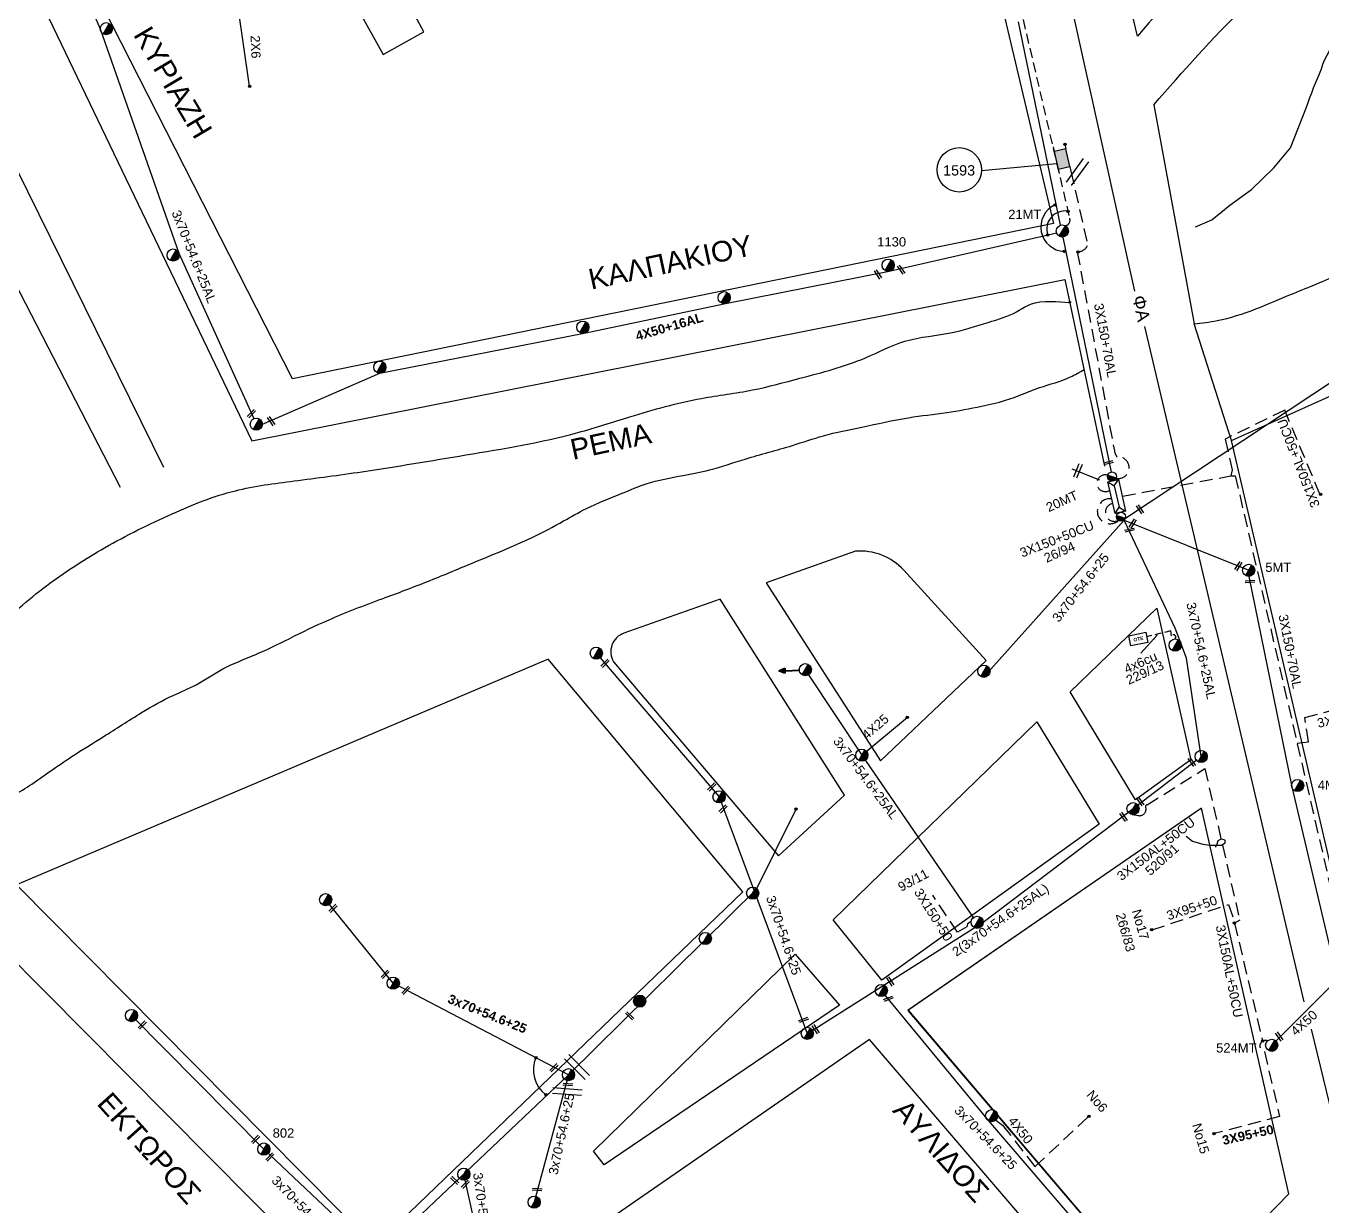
# Model space of a CAD drawing. Header units: millimetres. Extents: x -2449 to 2989, y 8 to 1056.
# Drawn here: x 201.5 to 452.8, y 583 to 811.9 of the extents above; entities that cross this region are included whole.
import ezdxf

# ---------------------------------------------------------------- set-up
doc = ezdxf.new("R2010")
doc.units = ezdxf.units.MM
doc.linetypes.add('DASHED', pattern=[19.05, 12.7, -6.35])
for name, color, linetype in [('Link Box 4 Διευθύνσεων', 7, 'Continuous'), ('Pillar OTE', 7, 'Continuous'), ('Άγνωστα', 7, 'Continuous'), ('Γυμνά εναέρια ΧΤ και ΦΟΠ (3Φ)   4x50+16AL', 7, 'Continuous'), ('Επίτονοι', 7, 'Continuous'), ('Επιγραφές - Σχήματα', 7, 'Continuous'), ('Καλώδια ΧΤ   3x150+70AL', 7, 'DASHED'), ('Καλώδια ΧΤ   3x150+70AL @ 1', 7, 'DASHED'), ('Καλώδια ΧΤ   3x150AL+50CU', 7, 'DASHED'), ('Καλώδια ΧΤ   3x150AL+50XLPE', 7, 'DASHED'), ('Μηχανική τομή', 7, 'Continuous'), ('Στύλος Ξύλινος', 7, 'Continuous'), ('Στύλος Ξύλινος @ 1', 7, 'Continuous'), ('Στύλος ΦΜ', 7, 'Continuous'), ('Στύλος ΦΜ @ 1', 7, 'Continuous'), ('Συνδέσεις', 7, 'Continuous'), ('Συνεστραμμένα ΧΤ   3x70+54.6+25 AL', 7, 'SYN_LINE'), ('Τομή', 7, 'Continuous'), ('Υποσταθμός εναέριος 2 στύλων', 7, 'Continuous'), ('Υποσταθμός πόλεως', 7, 'Continuous'), ('Υπόβαθρο ΔΕΗ', 7, 'Continuous')]:
    doc.layers.add(name, color=color, linetype=linetype)
doc.styles.add('arial', font='arial.ttf')
doc.styles.get("Standard").update_dxf_attribs({"font": 'arial.ttf'})
doc.linetypes.add('SYN_LINE', pattern='A,0.5,-0.0001,["/\\/\\/\\/",Standard,S=0.1,R=0,X=0,Y=-0.05],-0.25', length=0.7501)
doc.dimstyles.new('ISO-25', dxfattribs={"dimtxt": 2.5, "dimasz": 2.5, "dimexe": 1.25, "dimexo": 0.625, "dimtad": 1, "dimtxsty": 'Standard', "dimcen": 2.5, "dimadec": 0, "dimazin": 0, "dimtfac": 1, "dimtmove": 0, "dimatfit": 3, "dimfxl": 1, "dimarcsym": 0})

# ---------------------------------------------------------------- blocks, each defined once
blk = doc.blocks.new('ΥΠΑΡΧΩΝ ΤΣΙΜΕΝΤΕΝΙΟΣ ΣΤΥΛΟΣ')
at = {"layer": 'Στύλος ΦΜ'}
blk.add_hatch(color=7, dxfattribs=at).paths.add_polyline_path([(-1.29, -2.28, 0.574793), (2.62, 0, 0.268822), (1.3, 2.27)])
at = {"layer": 'Στύλος ΦΜ', "color": 7}
blk.add_line((-1.29, -2.28), (1.3, 2.27), dxfattribs=at)
blk.add_circle((0, 0), 2.62, dxfattribs=at)
at = {"layer": 'Στύλος ΦΜ', "flags": 4}
for tag, p in [('ΑΡΙΘΜΟΣ', (-4.68, 8.05)), ('ΤΥΠΟΣ', (-4.91, 3.03))]:
    blk.add_attdef(tag, p, '', height=4, dxfattribs=at)
blk = doc.blocks.new('ΥΠΑΡΧΩΝ ΞΥΛΙΝΟΣ ΣΤΥΛΟΣ')
at = {"layer": 'Στύλος Ξύλινος'}
h = blk.add_hatch(color=7, dxfattribs=at)
h.paths.add_polyline_path([(-2.62, 0, 0.270008), (-1.29, -2.28), (1.3, 2.27, 0.576266)])
h.paths.add_polyline_path([(-1.29, -2.28, 0.574793), (2.62, 0, 0.268822), (1.3, 2.27)])
at = {"layer": 'Στύλος Ξύλινος', "color": 7}
blk.add_line((-1.29, -2.28), (1.3, 2.27), dxfattribs=at)
blk.add_circle((0, 0), 2.62, dxfattribs=at)
at = {"layer": 'Στύλος Ξύλινος', "flags": 4}
for tag, p in [('ΑΡΙΘΜΟΣ', (-4.91, 8.6)), ('ΤΥΠΟΣ', (-4.85, 3.39))]:
    blk.add_attdef(tag, p, '', height=4, dxfattribs=at)
blk = doc.blocks.new('ΜΗΧΑΝΙΚΗ ΤΟΜΗ')
at = {"layer": 'Μηχανική τομή', "ltscale": 40}
for p, q in [((-1.89, 0.78), (1.89, 0.78)), ((1.89, 0), (-1.89, 0))]:
    blk.add_line(p, q, dxfattribs=at)
blk = doc.blocks.new('ΥΠΟΣΤΑΘΜΟΣ ΕΝΑΕΡΙΟΣ ΕΠΙ 2 ΣΤΥΛΩΝ')
at = {"layer": 'Υποσταθμός εναέριος 2 στύλων', "linetype": 'Continuous'}
for points in [[(-11.97, -2.11, 0.574793), (-8.45, -0.07, 0.268822), (-9.64, 1.98)], [(9.68, -2.15, 0.574793), (13.19, -0.1, 0.268822), (12.01, 1.95)]]:
    blk.add_hatch(color=256, dxfattribs=at).paths.add_polyline_path(points)
for p, q in [((-11.97, -2.11), (-9.64, 1.98)), ((9.68, -2.15), (12.01, 1.95))]:
    blk.add_line(p, q, dxfattribs=at)
for centre in [(-10.81, -0.07), (10.84, -0.1)]:
    blk.add_circle(centre, 2.36, dxfattribs=at)
at = {"layer": 'Υποσταθμός πόλεως', "linetype": 'Continuous', "ltscale": 40}
blk.add_lwpolyline([(-8.57, 2.82), (8.57, 2.82), (8.57, -2.82), (-8.57, -2.82)], close=True, dxfattribs=at)
for points in [[(-5.75, 0), (-8.57, 2.82)], [(-8.57, -2.82), (-5.75, 0)], [(-5.75, 0), (5.75, 0)], [(5.75, 0), (8.57, 2.82)], [(8.57, -2.82), (5.75, 0)]]:
    blk.add_lwpolyline(points, dxfattribs=at)
at = {"layer": 'Υποσταθμός εναέριος 2 στύλων', "ltscale": 40, "flags": 1}
for tag, p in [('ΜΕΤΑΣΧΗΜΑΤΙΣΜΟΣ', (14.09, 2.51)), ('ΙΣΧΥΣ', (14.07, -0.28)), ('ΑΡΙΘΜΟΣ', (14.19, -3))]:
    blk.add_attdef(tag, p, '', height=1.8, dxfattribs=at)
blk = doc.blocks.new('_ΣΥΝΔΕΣΗ')
at = {"layer": 'Συνδέσεις', "linetype": 'SYN_LINE', "ltscale": 40}
blk.add_hatch(color=256, dxfattribs=at).paths.add_polyline_path([(0.5, -0.01, 1), (-0.5, -0.01, 1)])
at = {"layer": 'Συνδέσεις'}
blk.add_circle((0, -0.01), 0.5, dxfattribs=at)
blk = doc.blocks.new('ΤΟΜΗ')
at = {"layer": 'Τομή', "ltscale": 40}
for p, q in [((-5.68, 0), (5.68, 0)), ((5.68, -2.33), (-5.68, -2.33))]:
    blk.add_line(p, q, dxfattribs=at)
blk = doc.blocks.new('ΕΠΙΤΟΝΟΣ')
at = {"layer": 'Επίτονοι', "lineweight": 40, "ltscale": 40}
blk.add_hatch(color=256, dxfattribs=at).paths.add_polyline_path([(-1.13, 6.47), (0, 9.1), (1.13, 6.47)])
for p, q in [((-1.13, 6.47), (0, 9.1)), ((1.13, 6.47), (-1.13, 6.47)), ((-1.13, 6.47), (0, 6.47)), ((0, 9.1), (1.13, 6.47)), ((0, 6.47), (0, 0))]:
    blk.add_line(p, q, dxfattribs=at)
blk = doc.blocks.new('LINK BOX 4 ΑΝΑΧΩΡΗΣΕΩΝ')
at = {"layer": 'Link Box 4 Διευθύνσεων', "ltscale": 40}
blk.add_hatch(color=256, dxfattribs=at).paths.add_polyline_path([(-3.54, 0), (-3.54, -4.67), (3.54, -4.67), (3.54, 0)])
for p, q in [((-3.54, 0), (-5.33, 0)), ((5.33, 0), (3.54, 0)), ((-3.54, -4.67), (-5.33, -4.67)), ((5.33, -4.67), (3.54, -4.67))]:
    blk.add_line(p, q, dxfattribs=at)
blk.add_lwpolyline([(-3.54, -4.67), (-3.54, 0), (3.54, 0), (3.54, -4.67)], close=True, dxfattribs=at)
blk = doc.blocks.new('PILLAR ΟΤΕ')
at = {"layer": 'Pillar OTE', "ltscale": 40}
blk.add_lwpolyline([(-3.31, 2.02), (3.39, 2.02), (3.39, -1.99), (-3.31, -1.99)], close=True, dxfattribs=at)
at = {"layer": 'Pillar OTE', "insert": (-1.81, 0.71), "char_height": 1.3575, "width": 109.961, "attachment_point": 1}
blk.add_mtext('{\\fArial|b1|i0|c161|p34;OTE}', dxfattribs=at)

msp = doc.modelspace()

# ---------------------------------------------------------------- linework, layer by layer
at = {"layer": 'Άγνωστα', "color": 7, "linetype": 'SYN_LINE', "ltscale": 0.15}
msp.add_line((386.77, 783.8), (401.36, 785.19), dxfattribs=at)
at = {"layer": 'Άγνωστα', "color": 27, "linetype": 'DASHED', "ltscale": 0.2}
msp.add_lwpolyline([(411.64, 721.79, -1.556876), (411.24, 724.72)], format="xyb", dxfattribs=at)
at = {"layer": 'Άγνωστα', "color": 2, "linetype": 'DASHED', "ltscale": 0.2}
msp.add_lwpolyline([(413.33, 715.96, -1.608128), (412.03, 720.12)], format="xyb", dxfattribs=at)
at = {"layer": 'Άγνωστα', "color": 1, "linetype": 'DASHED', "ltscale": 0.2}
msp.add_lwpolyline([(413.33, 715.96, -1.16477), (412.23, 719.23)], format="xyb", dxfattribs=at)
at = {"layer": 'Άγνωστα', "color": 6, "linetype": 'DASHED', "ltscale": 0.2}
msp.add_lwpolyline([(447.97, 672.73), (450.17, 672.99), (449.47, 677.71), (461.13, 680.78)], dxfattribs=at)
at = {"layer": 'Άγνωστα', "color": 2, "linetype": 'SYN_LINE', "ltscale": 15}
msp.add_lwpolyline([(363.58, 670.43), (372.4, 677.8)], dxfattribs=at)
at = {"layer": 'Άγνωστα', "color": 85, "linetype": 'SYN_LINE', "ltscale": 20}
msp.add_lwpolyline([(306.72, 608.43), (272.72, 626.2), (260.35, 641.47)], dxfattribs=at)
at = {"layer": 'Άγνωστα', "color": 2, "linetype": 'DASHED', "ltscale": 0.2}
for points in [[(384.76, 638.14), (384.06, 637.72), (383.91, 637.11), (382.09, 636.09), (377.34, 643.24)], [(419.85, 636.54), (434.67, 641.47), (435.86, 637.87)], [(441.63, 612.91), (444.57, 600.34)], [(389.52, 599.61), (390.87, 598.62), (397.12, 590.58), (407.63, 600.42)], [(444.57, 600.34), (431.87, 597.01)]]:
    msp.add_lwpolyline(points, dxfattribs=at)
msp.add_arc((441.83, 613.99), 1.1, 67.4514, 259.346, dxfattribs=at)
at = {"layer": 'Γυμνά εναέρια ΧΤ και ΦΟΠ (3Φ)   4x50+16AL', "color": 27, "linetype": 'Continuous', "ltscale": 20}
for p, q in [((393.89, 812.69), (402.04, 773.19)), ((402.51, 770.9), (411.92, 725.33))]:
    msp.add_line(p, q, dxfattribs=at)
at = {"layer": 'Γυμνά εναέρια ΧΤ και ΦΟΠ (3Φ)   4x50+16AL', "color": 30, "ltscale": 0.2}
msp.add_lwpolyline([(247.34, 734.63), (270.11, 744.49), (309.72, 752.26), (337.12, 758.01), (368.89, 764.3), (401.39, 771.74)], dxfattribs=at)
at = {"layer": 'Επιγραφές - Σχήματα', "color": 27, "linetype": 'SYN_LINE', "ltscale": 15}
msp.add_line((242.5, 815.91), (244.8, 800.15), dxfattribs=at)
at = {"layer": 'Επιγραφές - Σχήματα', "color": 7, "linetype": 'SYN_LINE', "ltscale": 20}
msp.add_line((343.08, 644.28), (350.84, 659.96), dxfattribs=at)
at = {"layer": 'Επιγραφές - Σχήματα', "color": 7, "linetype": 'Continuous', "ltscale": 0.2}
msp.add_line((443.74, 614.89), (456.09, 627.24), dxfattribs=at)
at = {"layer": 'Επιγραφές - Σχήματα', "color": 85, "linetype": 'Continuous', "ltscale": 0.2}
for points in [[(388.29, 887.32), (416.45, 760.43)], [(418.36, 753.58), (449.28, 622.58)], [(450.71, 617.29), (463.56, 564.35)]]:
    msp.add_lwpolyline(points, dxfattribs=at)
at = {"layer": 'Επιγραφές - Σχήματα', "linetype": 'Continuous', "ltscale": 0.2}
msp.add_lwpolyline([(426.46, 654.73), (427.66, 653.75), (429.68, 653.15), (431.11, 652.93), (433.28, 652.93), (434.03, 653.38), (434.03, 653.9), (433.21, 654.13), (432.61, 653.83), (432.38, 653.08), (432.08, 652.55)], dxfattribs=at)
msp.add_circle((382.46, 783.95), 4.31, dxfattribs=at)
for centre, radius, start, end in [((403, 772.85), 4.73, 114.8352, 267.9048), ((305.87, 609.36), 5.99, 156.4163, 233.6739)]:
    msp.add_arc(centre, radius, start, end, dxfattribs=at)
at = {"layer": 'Καλώδια ΧΤ   3x150+70AL', "color": 5, "ltscale": 0.2}
for points in [[(404.11, 783.72), (407.34, 769.28, -0.266055), (405.47, 768.04)], [(405.34, 768.05), (412.53, 729.44, 0.120356), (413.06, 728.24, -1.249493), (412.65, 724.18)]]:
    msp.add_lwpolyline(points, format="xyb", dxfattribs=at)
at = {"layer": 'Καλώδια ΧΤ   3x150AL+50CU', "color": 6, "ltscale": 0.2}
for points in [[(452.39, 721.05), (445.55, 737.32), (434.01, 731.73), (435.39, 725.79), (435.09, 724.6)], [(414.1, 720.67), (435.09, 724.6)], [(435.09, 724.6), (435.97, 724.6), (463.46, 605.74), (466.85, 605.8)]]:
    msp.add_lwpolyline(points, dxfattribs=at)
at = {"layer": 'Καλώδια ΧΤ   3x150AL+50CU', "color": 2, "linetype": 'DASHED', "ltscale": 0.1}
msp.add_lwpolyline([(423.58, 693.53), (423.46, 694.52), (418.79, 693.37)], dxfattribs=at)
at = {"layer": 'Καλώδια ΧΤ   3x150AL+50CU', "color": 2, "ltscale": 0.2}
msp.add_lwpolyline([(415.97, 658.88), (417.18, 658.69, 0.356919), (418.6, 659.53, 0.17833), (418.6, 660.4, -0.548544), (418.89, 660.77), (430.07, 667.82), (436.84, 638.41), (435.84, 637.85)], format="xyb", dxfattribs=at)
at = {"layer": 'Καλώδια ΧΤ   3x150AL+50CU', "color": 2, "linetype": 'DASHED', "ltscale": 0.2}
msp.add_lwpolyline([(435.76, 638.09), (435.84, 637.85), (441.26, 614.94)], dxfattribs=at)
at = {"layer": 'Καλώδια ΧΤ   3x150AL+50CU', "color": 2, "linetype": 'DASHED', "ltscale": 0.1}
msp.add_arc((423.98, 693.31), 0.454, 308.1581, 150.6194, dxfattribs=at)
at = {"layer": 'Καλώδια ΧΤ   3x150AL+50XLPE', "color": 30, "linetype": 'DASHED', "ltscale": 0.15}
msp.add_lwpolyline([(381.02, 842), (389.79, 844.2), (395.37, 820.37), (393.52, 818.65), (403.83, 774.65, -0.492919), (403.02, 773.1)], format="xyb", dxfattribs=at)
at = {"layer": 'Καλώδια ΧΤ   3x150AL+50XLPE', "color": 7, "linetype": 'Continuous', "ltscale": 0.15}
msp.add_arc((402.96, 772.42), 3.55, 80.6399, 198.0513, dxfattribs=at)
at = {"layer": 'Συνεστραμμένα ΧΤ   3x70+54.6+25 AL', "color": 30, "ltscale": 20}
for p, q in [((208.17, 829.15), (215.9, 811.32)), ((215.9, 811.32), (231.17, 767.81)), ((231.17, 767.81), (245.67, 735.7))]:
    msp.add_line(p, q, dxfattribs=at)
at = {"layer": 'Συνεστραμμένα ΧΤ   3x70+54.6+25 AL', "color": 27, "ltscale": 20}
msp.add_line((402.3, 771.95), (402.32, 771.86), dxfattribs=at)
at = {"layer": 'Συνεστραμμένα ΧΤ   3x70+54.6+25 AL', "color": 85, "ltscale": 20}
for p, q in [((414.46, 716.02), (438.57, 706.27)), ((438.57, 705.09), (446.91, 664.3)), ((446.91, 664.3), (455.82, 626.76))]:
    msp.add_line(p, q, dxfattribs=at)
at = {"layer": 'Συνεστραμμένα ΧΤ   3x70+54.6+25 AL', "color": 2, "ltscale": 20}
for p, q in [((424.31, 695.02), (414.46, 716.02)), ((429.37, 670.15), (426.52, 689.26)), ((353.25, 686.01), (363.58, 670.43)), ((363.58, 670.43), (385.27, 638.72)), ((416.15, 660.04), (428.56, 669.6)), ((387.11, 638), (416.15, 660.04)), ((353.01, 616.45), (387.11, 638))]:
    msp.add_line(p, q, dxfattribs=at)
at = {"layer": 'Συνεστραμμένα ΧΤ   3x70+54.6+25 AL', "color": 2, "ltscale": 8}
msp.add_line((426.52, 689.26), (424.31, 695.02), dxfattribs=at)
at = {"layer": 'Συνεστραμμένα ΧΤ   3x70+54.6+25 AL', "color": 1, "linetype": 'SYN_LINE', "ltscale": 20}
msp.add_lwpolyline([(414.67, 716.41), (455.57, 743.5), (483.5, 754.82)], dxfattribs=at)
at = {"layer": 'Συνεστραμμένα ΧΤ   3x70+54.6+25 AL', "color": 85, "linetype": 'SYN_LINE', "ltscale": 20}
for points in [[(414.46, 716.02), (387.99, 686.42)], [(269.58, 573.24), (247.62, 594.01), (221.98, 619.9)], [(203.35, 509.24), (215.31, 519.27), (233.11, 536.28), (269.58, 573.24), (306.72, 608.43)]]:
    msp.add_lwpolyline(points, dxfattribs=at)
at = {"layer": 'Συνεστραμμένα ΧΤ   3x70+54.6+25 AL', "color": 2, "linetype": 'SYN_LINE', "ltscale": 20}
for points in [[(312.08, 690.21), (335.89, 662.33), (353, 616.45)], [(306.72, 608.43), (343.23, 644.49)], [(412.8, 570.76), (388.16, 599.47), (368.1, 623.85)]]:
    msp.add_lwpolyline(points, dxfattribs=at)
at = {"layer": 'Συνεστραμμένα ΧΤ   3x70+54.6+25 AL', "color": 5, "linetype": 'SYN_LINE', "ltscale": 20}
msp.add_lwpolyline([(306.72, 608.43), (300.03, 583.71)], dxfattribs=at)
at = {"layer": 'Συνεστραμμένα ΧΤ   3x70+54.6+25 AL', "color": 85, "linetype": 'SYN_LINE', "ltscale": 15}
msp.add_lwpolyline([(289.41, 575.45), (286.66, 588)], dxfattribs=at)
at = {"layer": 'Υπόβαθρο ΔΕΗ'}
for points in [[(400.75, 773.51), (253.16, 743.4), (209.52, 829.3), (246.88, 849.35), (270.78, 806.32), (278.67, 810.7), (255.64, 853.24), (361.36, 913.47), (368.45, 909.71), (400.75, 773.51)], [(228.23, 726.2), (186.42, 810.97), (201.23, 823.27), (245.28, 731.4), (402.94, 762.66), (410.63, 726.48)], [(184.84, 700.82), (157.38, 734.62), (132.38, 766.48), (177.57, 804.18), (219.75, 722.4)], [(420.18, 796.59), (428.02, 754.08)], [(435.23, 731.44), (428.02, 754.08)], [(435.23, 731.44), (483.9, 753.37), (523.96, 713.43), (466.45, 654.05), (458.74, 630.6), (435.23, 731.44)], [(404.27, 725.98), (409.63, 723.84)], [(403.99, 682.72), (420.75, 698.92), (427.37, 669.52), (416.65, 661.76), (403.99, 682.72)], [(199.64, 645.28), (269.08, 575.19), (340.49, 643.9), (302.78, 689.05), (199.64, 645.28)], [(357.98, 638.46), (397.49, 676.91), (409.61, 657.06), (367.43, 626.8), (357.98, 638.46)], [(423.17, 561.47), (446.38, 585.36), (429.45, 660.13), (372.56, 620.93), (423.17, 561.47)], [(162.91, 607.58), (233.03, 539.22), (261.1, 568.2), (189.05, 640.76)], [(311.51, 593.59), (350.62, 631.83), (359.24, 621.9), (313.6, 590.98), (311.51, 593.59)], [(392.28, 555.92), (404.73, 568.99), (365.07, 615.29), (315.24, 580.81), (326.57, 569.4)]]:
    msp.add_lwpolyline(points, dxfattribs=at)
for points in [[(405.12, 859.98), (458.32, 910.21), (513.64, 876.71), (514.05, 872.94), (506.46, 869.63, 0.031037), (458.26, 844.94, 0.084722), (417.02, 809.88), (405.12, 859.98)], [(367.17, 669.3), (387.65, 688.75), (371.69, 706.29, 0.233408), (362.33, 709.96), (345.04, 703.87), (367.17, 669.3)], [(347.4, 650.88), (360.18, 662.67), (336.1, 700.69), (317.45, 694.08, 0.469828), (315.41, 688.53), (347.4, 650.88)]]:
    msp.add_lwpolyline(points, format="xyb", dxfattribs=at)
at = {"layer": 'Υπόβαθρο ΔΕΗ', "linetype": 'Continuous'}
msp.add_lwpolyline([(428.26, 772.9), (431.4, 774.23), (434.94, 777.11), (439.13, 780.14), (443.48, 784.31), (446.69, 788.21), (449.77, 796.09, -0.017463), (452.66, 803.52, -0.135085), (456.7, 809.99, 0.005432)], format="xyb", dxfattribs=at)
at = {"layer": 'Υπόβαθρο ΔΕΗ', "ltscale": 20}
msp.add_lwpolyline([(429.58, 659.63), (429.47, 659.83, 0.502086), (429.06, 659.89), (372.46, 620.89), (423.13, 561.42)], format="xyb", dxfattribs=at)
at = {"layer": 'Υπόβαθρο ΔΕΗ'}
for points in [[(420.18, 796.59), (437.63, 815.47), (447.67, 824.73), (459.42, 834.24), (480.83, 847.15), (513.86, 861.8), (525.95, 866.59), (533.9, 869.87), (545.67, 873.78), (566.84, 881.04), (584.66, 889.69), (601.26, 901.88), (612.57, 914.68), (624.52, 937.03), (637.8, 966.23), (651.74, 984.36), (661.63, 991.4), (669.7, 995.64), (677.56, 1002.09), (685.53, 1013.44), (687.49, 1022.28), (687.27, 1031.97)], [(428.02, 754.08), (432.44, 754.71), (447.27, 759.99), (456.21, 763.87), (466.81, 770.45), (478.68, 777.35), (492.02, 784.54), (501.81, 790.45), (507.66, 795.97), (516.13, 802.51), (525.31, 809.98), (532.83, 814.55), (539.74, 817.37), (550.07, 818.11), (559.1, 816.55), (571.63, 816.72), (582.22, 819.27), (590.99, 824.35), (597.38, 829.87), (606.41, 837.68), (611.57, 843.9), (615.29, 848.95), (620.5, 859.14), (626.93, 870.09), (632.29, 880.39), (635.91, 890.53), (638.14, 900.32), (641.22, 912.38), (645.31, 923.21), (648.44, 929.94), (651.26, 937.12), (654.92, 943.29), (661.83, 951.79), (668.42, 957.05), (677.45, 962.63), (686.71, 967.62), (695.72, 973.57), (705.16, 980.11), (710.85, 983.6), (718.84, 989.04), (725.13, 993.29), (731.83, 998.54), (738.82, 1003.1), (750.46, 1010.56), (758.22, 1016.71), (764.24, 1021.89), (768.41, 1026.59), (772.53, 1031.24)], [(37.01, 588.39), (46.08, 596.59), (52.41, 602.92), (61.72, 615.6), (84.07, 638.43), (107.67, 654.71), (121.2, 661.03), (132.14, 666.76), (144.55, 671.72), (149.6, 675.58), (159.28, 678.71), (172.55, 683), (183.1, 686.92), (190.71, 691.08), (200.82, 699.53), (206.14, 703.75), (216.74, 710.62), (229.85, 717.24), (242.1, 721.71), (253.49, 723.6), (266.6, 725.39), (286.76, 728.64), (308.51, 732.99), (318.61, 736.05), (332.47, 739.61), (342.38, 741.26), (351.56, 743.52), (364.31, 747.51), (371.9, 750.69), (381.1, 752.41), (388.08, 754.36), (393.53, 756.38), (399.16, 758.4), (403.85, 758.4), (403.71, 758.44)], [(38.45, 522.57), (43.84, 531.68), (54.2, 546.87), (64.98, 562.74), (79.29, 581.13), (85.11, 587.53), (93.66, 595.31), (99.09, 601.64), (102.99, 604.05), (113.2, 613.59), (120.97, 619.12), (126.7, 623.09), (136.12, 627.76), (142.67, 631.79), (151.06, 636.5), (158.64, 641.56), (164.44, 646.26), (170.64, 650.07), (176.99, 653.22), (183.47, 655.68), (189.81, 658.48), (198.96, 662.57), (206.19, 667.28), (210.49, 670.21), (216.49, 673.97), (223.93, 678.68), (230.07, 682.02), (234.5, 684.06), (239.69, 687.14), (246.06, 689.95), (252.51, 693.01), (260.26, 696.68), (265.32, 698.77), (270.6, 700.77), (279.37, 704.1), (287.88, 707.61), (299.66, 712.66), (305.75, 715.84), (310.16, 718.26), (317.1, 721.22), (321.73, 723.05), (328.95, 724.67), (334.01, 725.75), (340.95, 727.85), (350.11, 730.49), (356.13, 732.37), (363.57, 734.04), (372.61, 735.87), (380.03, 736.89), (386.78, 738.11), (391.43, 739.25), (398.01, 741.7), (404.01, 743.78), (406.65, 745.21)]]:
    msp.add_spline(points, degree=3, dxfattribs=at)

# ---------------------------------------------------------------- block references
at = {"layer": 'Link Box 4 Διευθύνσεων', "xscale": -0.5000000000000001, "yscale": 0.5, "zscale": 0.5, "rotation": 282.6370480308491}
msp.add_blockref('LINK BOX 4 ΑΝΑΧΩΡΗΣΕΩΝ', (403.52, 786.32), dxfattribs=at)
at = {"layer": 'Pillar OTE', "xscale": 0.5, "yscale": 0.5, "zscale": 0.5, "rotation": 11.46263251015064}
msp.add_blockref('PILLAR ΟΤΕ', (417.14, 692.92), dxfattribs=at)
at = {"layer": 'Επίτονοι', "xscale": 0.4499999999998502, "yscale": 0.4499999999998502, "zscale": 0.4499999999998502, "rotation": 92.194312457636}
msp.add_blockref('ΕΠΙΤΟΝΟΣ', (351.56, 686.91), dxfattribs=at)
at = {"layer": 'Καλώδια ΧΤ   3x150+70AL @ 1', "color": 30, "ltscale": 0.2}
ref = msp.add_blockref('ΥΠΑΡΧΩΝ ΤΣΙΜΕΝΤΕΝΙΟΣ ΣΤΥΛΟΣ', (402.44, 772.08), dxfattribs=dict(at, xscale=0.4499999999998181, yscale=0.4499999999998181, zscale=0.4499999999998181))
ref.add_attrib('ΤΥΠΟΣ', '21ΜΤ', (391.95, 774.42), dxfattribs={"layer": 'Στύλος ΦΜ', "height": 1.8, "flags": 4})
at = {"layer": 'Μηχανική τομή'}
for p, xscale, yscale, zscale, rotation in [((366.56, 763.56), 0.4999999999999975, 0.4999999999999975, 0.4999999999999975, 303.9081945372816), ((371.03, 764.47), 0.4999999999999975, 0.4999999999999975, 0.4999999999999975, 303.9081945372816), ((245.08, 736.8), 0.4999999999999994, 0.4999999999999994, 0.4999999999999994, 225.3080609891651), ((248.89, 735.1), 0.5, 0.5, 0.5, 303.9081945372823), ((411.43, 726.96), 0.5000000000000465, 0.5000000000000465, 0.5000000000000465, 13.49534557291096), ((417.33, 717.98), 0.4999999999999975, 0.4999999999999975, 0.4999999999999975, 303.9081945372816), ((416.23, 715.24), 0.5000000000000143, 0.5000000000000143, 0.5000000000000143, 56.85395337718301), ((415.52, 713.87), 0.5000000000000465, 0.5000000000000465, 0.5000000000000465, 13.49534557291096), ((436.75, 706.98), 0.5000000000000143, 0.5000000000000143, 0.5000000000000143, 56.85395337718301), ((438.83, 703.91), 0.5000000000000346, 0.5000000000000346, 0.5000000000000346, 2.564900102903829), ((313.66, 688.37), 0.5000000000000018, 0.5000000000000018, 0.5000000000000018, 225.3080609891648), ((427.39, 668.98), 0.4999999999999975, 0.4999999999999975, 0.4999999999999975, 303.9081945372816), ((334.33, 664.38), 0.5000000000000018, 0.5000000000000018, 0.5000000000000018, 225.3080609891648), ((417.38, 661.35), 0.4999999999999975, 0.4999999999999975, 0.4999999999999975, 303.9081945372816), ((336.53, 660.14), 0.5000000000000018, 0.5000000000000018, 0.5000000000000018, 225.3080609891648), ((414.13, 658.33), 0.4999999999999975, 0.4999999999999975, 0.4999999999999975, 303.9081945372816), ((260.91, 640.82), 0.4999999999999993, 0.4999999999999993, 0.4999999999999993, 225.3080609891651), ((271.01, 628.03), 0.4999999999999993, 0.4999999999999993, 0.4999999999999993, 225.3080609891651), ((368.95, 626.41), 0.4999999999999975, 0.4999999999999975, 0.4999999999999975, 303.9081945372816), ((275.02, 624.93), 0.4999999999999993, 0.4999999999999993, 0.4999999999999993, 225.3080609891651), ((368.79, 622.99), 0.4999999999999925, 0.4999999999999925, 0.4999999999999925, 21.19910119322192), ((223.91, 618.23), 0.4999999999999968, 0.4999999999999968, 0.4999999999999968, 225.3080609891654), ((318.68, 619.99), 0.4999999999999663, 0.4999999999999663, 0.4999999999999663, 137.5542288788294), ((352.34, 618.89), 0.4999999999999925, 0.4999999999999925, 0.4999999999999925, 21.19910119322192), ((354.47, 617.14), 0.4999999999999975, 0.4999999999999975, 0.4999999999999975, 303.9081945372816), ((444.31, 615.73), 0.4999999999999107, 0.4999999999999107, 0.4999999999999107, 305.0299564990408), ((303.75, 609.92), 0.5000000000000018, 0.5000000000000018, 0.5000000000000018, 225.3080609891648), ((306.55, 606.36), 0.4999999999999801, 0.4999999999999801, 0.4999999999999801, 355.6088063035814), ((245.89, 596.05), 0.4999999999999993, 0.4999999999999993, 0.4999999999999993, 225.3080609891651), ((248.65, 592.62), 0.4999999999999993, 0.4999999999999993, 0.4999999999999993, 225.3080609891651), ((284.76, 588.09), 0.4999999999999663, 0.4999999999999663, 0.4999999999999663, 137.5542288788294), ((286.57, 587.3), 0.4999999999999993, 0.4999999999999993, 0.4999999999999993, 225.3080609891651), ((300.6, 585.98), 0.4999999999999757, 0.4999999999999757, 0.4999999999999757, 355.608806303588)]:
    msp.add_blockref('ΜΗΧΑΝΙΚΗ ΤΟΜΗ', p, dxfattribs=dict(at, xscale=xscale, yscale=yscale, zscale=zscale, rotation=rotation))
at = {"layer": 'Στύλος Ξύλινος @ 1', "ltscale": 40, "xscale": 0.4499999999998181, "yscale": 0.4499999999998181, "zscale": 0.4499999999998181}
msp.add_blockref('ΥΠΑΡΧΩΝ ΞΥΛΙΝΟΣ ΣΤΥΛΟΣ', (320.5, 622.7), dxfattribs=at)
at = {"layer": 'Στύλος ΦΜ @ 1', "ltscale": 40, "xscale": 0.4499999999998181, "yscale": 0.4499999999998181, "zscale": 0.4499999999998181}
for p in [(217.08, 811.32), (230.06, 767.42), (336.88, 759.16), (309.49, 753.42), (270.11, 745.66), (246.16, 734.63), (312.08, 690.21), (424.31, 691.77), (352.61, 687), (387.24, 686.69), (363.58, 670.43), (429.37, 670.15), (335.89, 662.33), (416.15, 660.04), (259.61, 642.39), (342.4, 643.66), (385.93, 638), (333.23, 634.87), (272.72, 626.2), (367.35, 624.76), (221.98, 619.9), (353, 616.45), (306.71, 608.43), (388.74, 600.49), (286.41, 589.15)]:
    msp.add_blockref('ΥΠΑΡΧΩΝ ΤΣΙΜΕΝΤΕΝΙΟΣ ΣΤΥΛΟΣ', p, dxfattribs=at)
at = {"layer": 'Στύλος ΦΜ @ 1', "ltscale": 40}
ref = msp.add_blockref('ΥΠΑΡΧΩΝ ΤΣΙΜΕΝΤΕΝΙΟΣ ΣΤΥΛΟΣ', (368.66, 765.46), dxfattribs=dict(at, xscale=0.4499999999998181, yscale=0.4499999999998181, zscale=0.4499999999998181))
ref.add_attrib('ΑΡΙΘΜΟΣ', '1130', (366.55, 769.08), dxfattribs={"layer": 'Στύλος ΦΜ', "height": 1.8, "flags": 4})
ref = msp.add_blockref('ΥΠΑΡΧΩΝ ΤΣΙΜΕΝΤΕΝΙΟΣ ΣΤΥΛΟΣ', (438.57, 706.27), dxfattribs=dict(at, xscale=0.4499999999998181, yscale=0.4499999999998181, zscale=0.4499999999998181))
ref.add_attrib('ΤΥΠΟΣ', '5ΜΤ', (441.79, 705.96), dxfattribs={"layer": 'Στύλος ΦΜ', "height": 1.8, "flags": 4})
ref = msp.add_blockref('ΥΠΑΡΧΩΝ ΤΣΙΜΕΝΤΕΝΙΟΣ ΣΤΥΛΟΣ', (448.06, 664.53), dxfattribs=dict(at, xscale=0.4499999999998181, yscale=0.4499999999998181, zscale=0.4499999999998181))
ref.add_attrib('ΤΥΠΟΣ', '4ΜΤ', (451.96, 663.7), dxfattribs={"layer": 'Στύλος ΦΜ', "height": 1.8, "flags": 4})
ref = msp.add_blockref('ΥΠΑΡΧΩΝ ΤΣΙΜΕΝΤΕΝΙΟΣ ΣΤΥΛΟΣ', (443.04, 614.14), dxfattribs=dict(at, xscale=0.4499999999998181, yscale=0.4499999999998181, zscale=0.4499999999998181))
ref.add_attrib('ΤΥΠΟΣ', '524ΜΤ', (432.26, 612.74), dxfattribs={"layer": 'Στύλος ΦΜ', "height": 1.8, "flags": 4})
ref = msp.add_blockref('ΥΠΑΡΧΩΝ ΤΣΙΜΕΝΤΕΝΙΟΣ ΣΤΥΛΟΣ', (247.62, 594.01), dxfattribs=dict(at, xscale=0.4499999999998181, yscale=0.4499999999998181, zscale=0.4499999999998181))
ref.add_attrib('ΤΥΠΟΣ', '802', (249.34, 596.23), dxfattribs={"layer": 'Στύλος ΦΜ', "height": 1.8, "flags": 4})
ref = msp.add_blockref('ΥΠΑΡΧΩΝ ΤΣΙΜΕΝΤΕΝΙΟΣ ΣΤΥΛΟΣ', (300.03, 583.71), dxfattribs=dict(at, xscale=0.4499999999998181, yscale=0.4499999999998181, zscale=0.4499999999998181))
ref.add_attrib('ΤΥΠΟΣ', '205', (296.85, 577.46), dxfattribs={"layer": 'Στύλος ΦΜ', "height": 1.8, "flags": 4})
at = {"layer": 'Συνδέσεις', "xscale": 0.4500000000000455, "yscale": 0.4500000000000455, "zscale": 0.4500000000000455}
for p in [(244.9, 800.15), (402.94, 788.93), (401.01, 777.15), (403.54, 775.93), (399.59, 771.33), (402.83, 768.12), (405.47, 768.04), (452.5, 721.01), (372.37, 677.76), (350.81, 659.96), (419.77, 636.55), (435.81, 637.87), (441.27, 614.99), (300.38, 611.75), (302.32, 604.54), (407.61, 600.38), (431.87, 597.02)]:
    msp.add_blockref('_ΣΥΝΔΕΣΗ', p, dxfattribs=at)
at = {"layer": 'Τομή'}
for p, xscale, yscale, zscale, rotation in [((405.84, 783.18), 0.4999999999999252, 0.4999999999999252, 0.4999999999999252, 234.0973441952065), ((405.74, 725.48), 0.2499999999998873, 0.2499999999998873, 0.2499999999998873, 248.1909067709115), ((307.93, 609.5), 0.5000000000000012, 0.5000000000000012, 0.5000000000000012, 134.5152466421551), ((306.41, 604.57), 0.4999999999999729, 0.4999999999999729, 0.4999999999999729, 175.9659876580331)]:
    msp.add_blockref('ΤΟΜΗ', p, dxfattribs=dict(at, xscale=xscale, yscale=yscale, zscale=zscale, rotation=rotation))
at = {"layer": 'Υποσταθμός εναέριος 2 στύλων', "xscale": 0.3695512970524023, "yscale": 0.3695512970524023, "zscale": 0.3695512970524023, "rotation": 282.8366429409935}
msp.add_blockref('ΥΠΟΣΤΑΘΜΟΣ ΕΝΑΕΡΙΟΣ ΕΠΙ 2 ΣΤΥΛΩΝ', (412.99, 720.58), dxfattribs=at)

# ---------------------------------------------------------------- texts
at = {"layer": 'Άγνωστα', "linetype": 'SYN_LINE', "ltscale": 20, "char_height": 1.8, "width": 69.1904, "attachment_point": 1, "style": 'arial'}
for s, insert, rotation in [('\\pt7.2;2Χ6', (246.86, 810.07), 272.0744), ('3X95+35', (451.69, 677.46), 12.9091), ('\\A1;4X25', (363.37, 674.67), 41.115), ('\\A1;3X150+50', (375.14, 644.83), 302.2777), ('\\A1;3X95+50', (422.45, 640.08), 18.1507), ('{\\fArial|b1|i0|c0|p34;3x70+54.6+25}', (283.79, 624.12), 338.0526), ('\\A1;4X50', (446.5, 617.2), 41.879), ('4X50', (393.24, 600.53), 308.3518), ('\\A1;{\\fArial|b1|i0|c0|p34;3X95+50}', (433.29, 596.54), 12.7699)]:
    msp.add_mtext(s, dxfattribs=dict(at, insert=insert, rotation=rotation))
at = {"layer": 'Γυμνά εναέρια ΧΤ και ΦΟΠ (3Φ)   4x50+16AL', "ltscale": 40, "insert": (319.51, 752.53), "char_height": 1.8, "width": 69.1904, "attachment_point": 1, "rotation": 16.1245, "style": 'arial'}
msp.add_mtext('\\A1;{\\fArial|b1|i0|c0|p34;4X50+16AL}', dxfattribs=at)
at = {"layer": 'Επιγραφές - Σχήματα', "char_height": 4, "attachment_point": 1}
for s, insert, width, rotation in [('ΚΥΡΙΑΖΗ', (225.66, 812.2), 157.7424, 300.5977), ('ΚΑΛΠΑΚΙΟΥ', (310.24, 764.61), 157.7424, 12.0584), ('ΡΕΜΑ', (306.71, 731.59), 32.6573, 12.0584), ('ΕΚΤΩΡΟΣ', (218.05, 605.42), 157.7424, 311.9047), ('ΑΥΛΙΔΟΣ', (372.36, 604.04), 157.7424, 311.9047)]:
    msp.add_mtext(s, dxfattribs=dict(at, insert=insert, width=width, rotation=rotation))
at = {"layer": 'Επιγραφές - Σχήματα', "color": 85, "linetype": 'Continuous', "ltscale": 0.2, "insert": (418.43, 759.83), "char_height": 2.5, "width": 10.3327, "attachment_point": 1, "rotation": 282.2305}
msp.add_mtext('ΦΑ', dxfattribs=at)
at = {"layer": 'Επιγραφές - Σχήματα', "linetype": 'SYN_LINE', "ltscale": 20, "char_height": 1.8, "width": 69.1904, "attachment_point": 1, "style": 'arial'}
for s, insert, rotation in [('\\A1;20ΜΤ', (399.06, 719.17), 24.2774), ('\\A1;26/94', (398.65, 709.34), 24.2774), ('\\A1;4x6cu', (414.18, 687.85), 24.2774), ('\\A1;229/13', (414.58, 685.69), 24.2774), ('520/91', (418.29, 648.28), 41.6909), ('93/11', (370.33, 645.48), 28.0873), ('266/83', (414.51, 640), 285.9434), ('Nο17', (417.63, 640.71), 285.9434), ('Nο6', (408.39, 605.63), 310.384), ('Nο15', (429.33, 599.21), 285.9434)]:
    msp.add_mtext(s, dxfattribs=dict(at, insert=insert, rotation=rotation))
at = {"layer": 'Καλώδια ΧΤ   3x150+70AL', "ltscale": 40, "char_height": 1.8, "width": 69.1904, "attachment_point": 1, "style": 'arial'}
for s, insert, rotation in [('\\A1;3X150+70AL', (410.34, 758.21), 280.4989), ('\\A1;3X150+50CU', (394, 710.41), 21.5268), ('\\A1;3X150+70AL', (446.11, 697.89), 281.1326)]:
    msp.add_mtext(s, dxfattribs=dict(at, insert=insert, rotation=rotation))
at = {"layer": 'Καλώδια ΧΤ   3x150AL+50CU', "ltscale": 0.2, "char_height": 1.8, "width": 69.1904, "attachment_point": 1, "style": 'arial'}
for insert, rotation in [((450.74, 718.21), 111.3681), ((412.8, 647.39), 37.4095), ((433.94, 637.62), 281.1951)]:
    msp.add_mtext('3X150AL+50CU', dxfattribs=dict(at, insert=insert, rotation=rotation))
at = {"layer": 'Καλώδια ΧΤ   3x150AL+50XLPE', "color": 7, "linetype": 'SYN_LINE', "ltscale": 0.15, "insert": (379.32, 784.85), "char_height": 2, "attachment_point": 1}
msp.add_mtext_dynamic_manual_height_columns('1593', width=6.2417, gutter_width=12.5, heights=[0], dxfattribs=at)
at = {"layer": 'Συνεστραμμένα ΧΤ   3x70+54.6+25 AL', "style": 'arial'}
for s, rotation, p in [('3x70+54.6+25AL', 291.7672, (229.71, 775.67)), ('3x70+54.6+25AL', 282.2281, (426.47, 699.85)), ('3x70+54.6+25AL', 306.8738, (357.89, 673.12)), ('2(3x70+54.6+25AL)', 35.4517, (381.9, 631.28))]:
    msp.add_text(s, height=1.8, rotation=rotation, dxfattribs=at).set_placement(p)
at = {"layer": 'Συνεστραμμένα ΧΤ   3x70+54.6+25 AL', "linetype": 'SYN_LINE', "ltscale": 20, "char_height": 1.8, "width": 69.1904, "attachment_point": 1, "style": 'arial'}
for insert, rotation in [((400.32, 697.16), 51.9081), ((346.68, 643.38), 288.7791), ((302.79, 589.27), 78.0494), ((382.65, 602.62), 314.1475), ((250.27, 589.03), 314.1475), ((289.97, 589.55), 277.9437)]:
    msp.add_mtext('3x70+54.6+25', dxfattribs=dict(at, insert=insert, rotation=rotation))

# ---------------------------------------------------------------- leaders
at = {"layer": 'Επιγραφές - Σχήματα', "ltscale": 40}
msp.add_leader([(420.83, 693.67), (417.69, 690.18)], dimstyle='ISO-25', override={"dimasz": 1, "dimtad": 0}, dxfattribs=at)

doc.saveas('drawing.dxf')
